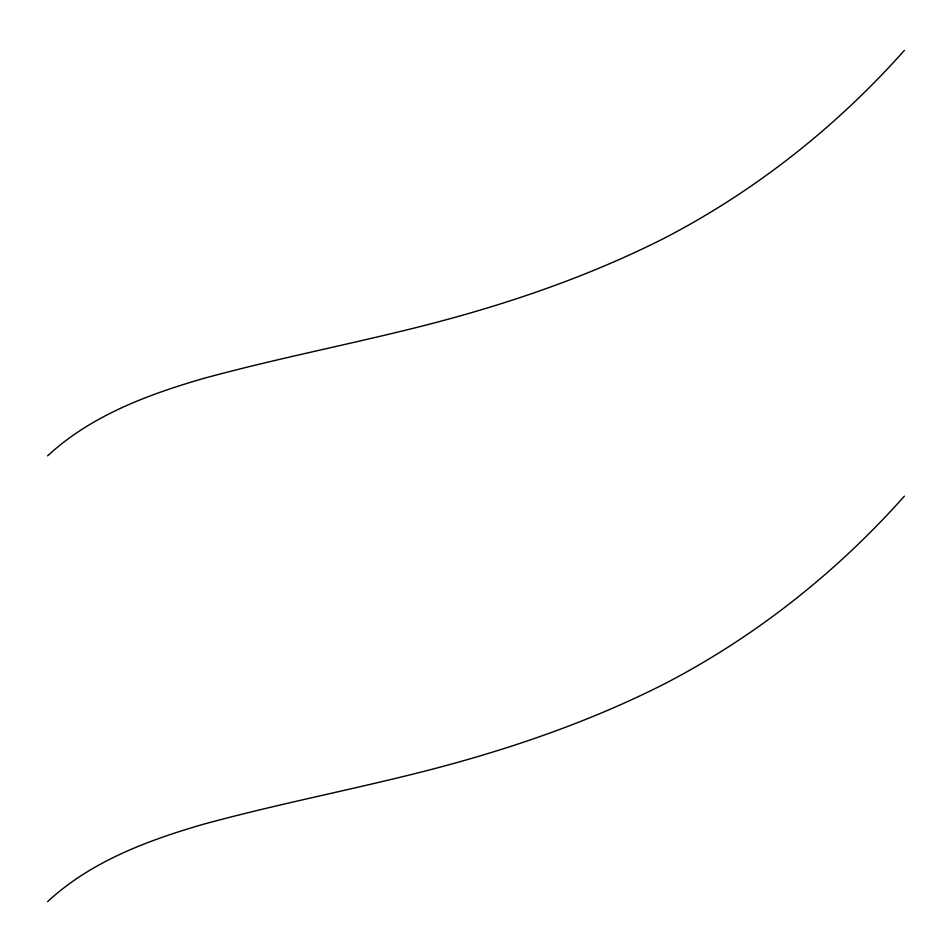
<?xml version="1.0" encoding="UTF-8"?>
<svg xmlns="http://www.w3.org/2000/svg" width="952" height="952" viewBox="0 0 952 952"><rect width="100%" height="100%" fill="white"/><g stroke="black" fill="none" stroke-linecap="round" stroke-linejoin="round"><path stroke-width="1.43" d="M904.4 50.373C836.534 126.64 755.507 190.828 664.853 237.917C587.217 277.282 504.417 305.235 420.153 326.572C348.099 344.719 275.08 358.904 203.383 378.491C147.489 394.711 90.987 415.667 47.6 455.865M904.4 496.135C836.534 572.402 755.507 636.591 664.853 683.691C587.217 723.056 504.417 751.009 420.153 772.334C348.099 790.493 275.08 804.678 203.383 824.253C147.489 840.485 90.987 861.429 47.6 901.627"/></g></svg>
